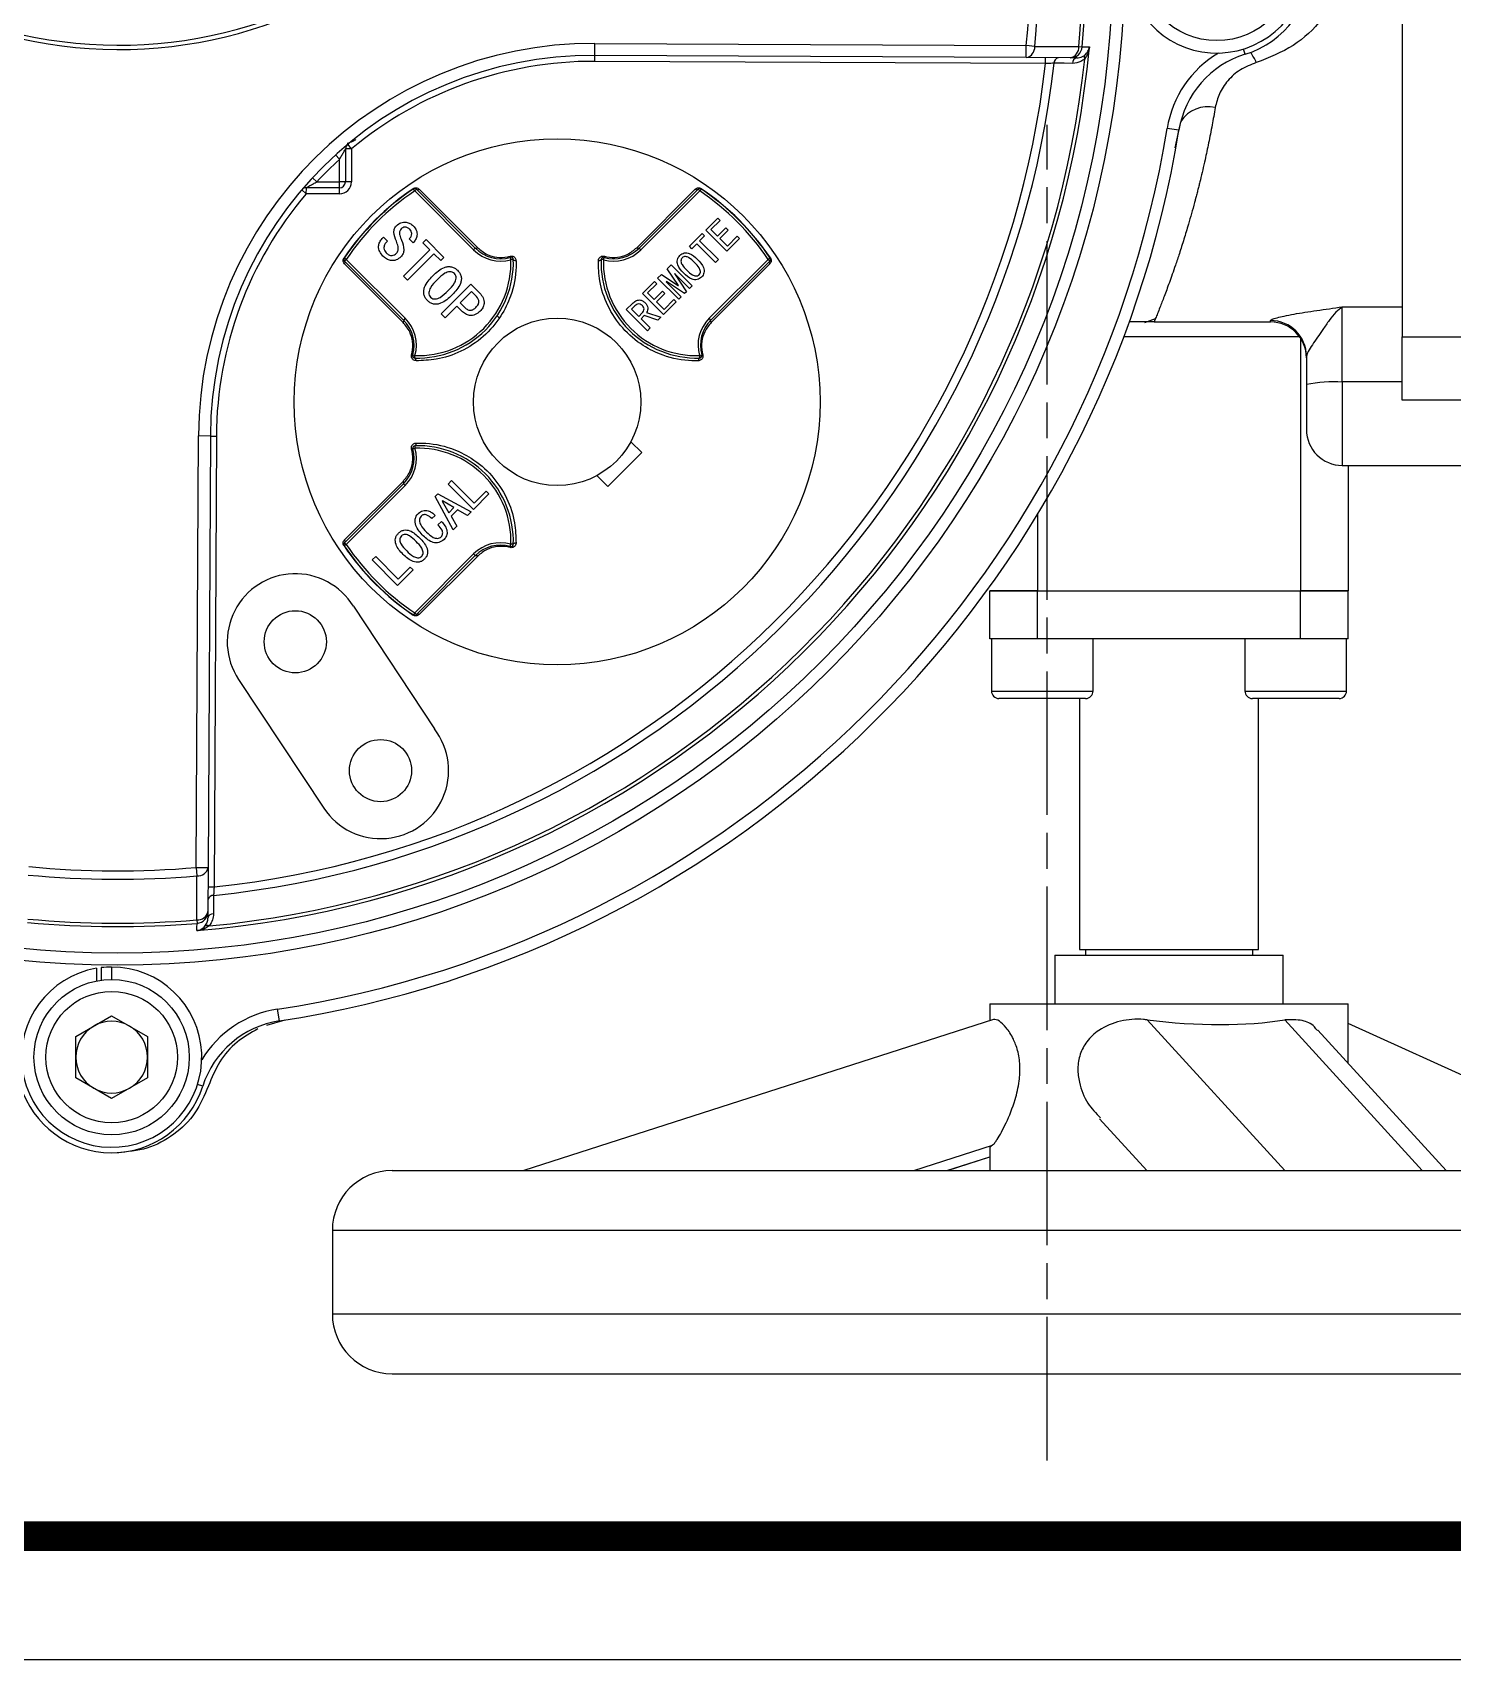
# Model space of a CAD drawing. Header units: millimetres. Extents: x 7829 to 9013, y 2050 to 2917.
# Drawn here: x 8193.2 to 8312, y 2050.4 to 2186.5 of the extents above; entities that cross this region are included whole.
import ezdxf

# ---------------------------------------------------------------- set-up
doc = ezdxf.new("R2010")
doc.units = ezdxf.units.MM
doc.linetypes.add('AM_ISO08W050', pattern=[18, 12, -1.5, 3, -1.5])
doc.layers.add('AM_7', color=4, linetype='AM_ISO08W050', lineweight=25)

msp = doc.modelspace()

# ---------------------------------------------------------------- linework, layer by layer
at = {"color": 7, "linetype": 'Continuous', "lineweight": 25}
for p, q in [((8240.256, 2184.041), (8240.258, 2184.541)), ((8240.258, 2184.541), (8240.263, 2185.541)), ((8276.354, 2184.358), (8240.258, 2184.541)), ((8240.263, 2185.541), (8276.359, 2185.358)), ((8276.354, 2184.358), (8276.359, 2185.358)), ((8280.037, 2184.339), (8276.354, 2184.358)), ((8277.063, 2185.289), (8276.359, 2185.358)), ((8277.97, 2183.85), (8277.972, 2184.35)), ((8280.584, 2184.336), (8280.037, 2184.339)), ((8280.746, 2185.274), (8281.037, 2185.247)), ((8294.661, 2184.634), (8294.526, 2185.074)), ((8277.97, 2183.85), (8240.256, 2184.041)), ((8289.129, 2178.277), (8288.142, 2178.438)), ((8289.201, 2178.728), (8288.793, 2176.8)), ((8218.904, 2175.847), (8218.568, 2176.217)), ((8219.409, 2176.725), (8219.394, 2173.956)), ((8219.909, 2176.722), (8219.409, 2176.725)), ((8219.909, 2176.722), (8219.588, 2177.106)), ((8219.909, 2176.722), (8219.894, 2173.954)), ((8218.894, 2173.959), (8218.904, 2175.847)), ((8216.121, 2172.973), (8216.123, 2173.473)), ((8218.892, 2173.459), (8216.123, 2173.473)), ((8217.006, 2173.968), (8216.64, 2174.308)), ((8217.006, 2173.968), (8218.894, 2173.959)), ((8218.889, 2172.959), (8218.892, 2173.459)), ((8218.892, 2173.459), (8218.894, 2173.959)), ((8219.394, 2173.956), (8218.894, 2173.959)), ((8219.894, 2173.954), (8219.394, 2173.956)), ((8225.076, 2173.373), (8225.063, 2173.393)), ((8249.159, 2173.393), (8249.146, 2173.373)), ((8215.74, 2173.297), (8216.121, 2172.973)), ((8218.889, 2172.959), (8216.121, 2172.973)), ((8225.188, 2173.207), (8225.076, 2173.373)), ((8225.188, 2173.207), (8225.33, 2173.348)), ((8230.121, 2168.274), (8225.188, 2173.207)), ((8225.33, 2173.348), (8230.262, 2168.416)), ((8225.565, 2173.344), (8230.458, 2168.452)), ((8243.764, 2168.452), (8248.657, 2173.344)), ((8243.96, 2168.416), (8248.892, 2173.348)), ((8249.034, 2173.207), (8244.101, 2168.274)), ((8248.892, 2173.348), (8249.034, 2173.207)), ((8249.146, 2173.373), (8249.034, 2173.207)), ((8249.538, 2169.925), (8250.541, 2170.928)), ((8250.737, 2170.731), (8249.972, 2169.966)), ((8250.541, 2170.928), (8250.737, 2170.731)), ((8222.473, 2169.225), (8222.574, 2169.326)), ((8222.574, 2169.326), (8222.907, 2168.993)), ((8248.184, 2168.571), (8249.248, 2169.636)), ((8249.445, 2169.439), (8249.031, 2169.026)), ((8249.248, 2169.636), (8249.445, 2169.439)), ((8251.306, 2168.157), (8249.538, 2169.925)), ((8249.972, 2169.966), (8250.52, 2169.419)), ((8250.52, 2169.419), (8251.223, 2170.122)), ((8251.419, 2169.925), (8250.716, 2169.222)), ((8251.223, 2170.122), (8251.419, 2169.925)), ((8251.347, 2168.592), (8252.164, 2169.408)), ((8252.164, 2169.408), (8252.36, 2169.212)), ((8222.907, 2168.993), (8222.82, 2168.906)), ((8224.253, 2166.084), (8226.453, 2168.284)), ((8226.786, 2167.951), (8224.586, 2165.751)), ((8225.064, 2168.863), (8224.731, 2169.196)), ((8225.874, 2168.863), (8226.149, 2169.138)), ((8226.453, 2168.284), (8225.874, 2168.863)), ((8226.149, 2169.138), (8227.64, 2167.647)), ((8227.365, 2167.372), (8226.786, 2167.951)), ((8230.262, 2168.416), (8230.121, 2168.274)), ((8244.101, 2168.274), (8243.96, 2168.416)), ((8248.38, 2168.374), (8248.184, 2168.571)), ((8248.794, 2168.788), (8248.38, 2168.374)), ((8250.365, 2167.217), (8248.794, 2168.788)), ((8249.031, 2169.026), (8250.603, 2167.454)), ((8250.716, 2169.222), (8251.347, 2168.592)), ((8252.36, 2169.212), (8251.306, 2168.157)), ((8219.295, 2167.591), (8219.275, 2167.605)), ((8219.461, 2167.479), (8219.295, 2167.591)), ((8219.461, 2167.479), (8219.319, 2167.338)), ((8224.252, 2162.405), (8219.319, 2167.338)), ((8224.216, 2162.209), (8219.323, 2167.102)), ((8219.461, 2167.479), (8224.393, 2162.547)), ((8227.64, 2167.647), (8227.365, 2167.372)), ((8233.187, 2167.646), (8233.24, 2167.454)), ((8233.44, 2167.46), (8233.24, 2167.454)), ((8240.982, 2167.454), (8240.782, 2167.46)), ((8240.982, 2167.454), (8241.035, 2167.646)), ((8246.313, 2166.7), (8246.633, 2167.02)), ((8247.253, 2165.304), (8246.313, 2166.7)), ((8246.633, 2167.02), (8248.401, 2165.252)), ((8249.829, 2162.547), (8254.761, 2167.479)), ((8254.903, 2167.338), (8249.97, 2162.405)), ((8254.899, 2167.102), (8250.006, 2162.209)), ((8250.603, 2167.454), (8250.365, 2167.217)), ((8254.927, 2167.591), (8254.761, 2167.479)), ((8254.903, 2167.338), (8254.761, 2167.479)), ((8254.947, 2167.605), (8254.927, 2167.591)), ((8224.586, 2165.751), (8224.253, 2166.084)), ((8227.408, 2162.929), (8229.883, 2165.404)), ((8229.883, 2165.404), (8230.636, 2164.651)), ((8244.245, 2164.632), (8245.248, 2165.635)), ((8245.444, 2165.439), (8244.679, 2164.674)), ((8245.248, 2165.635), (8245.444, 2165.439)), ((8245.517, 2165.904), (8245.837, 2166.224)), ((8247.284, 2164.136), (8245.517, 2165.904)), ((8245.837, 2166.224), (8247.233, 2165.283)), ((8246.251, 2165.625), (8246.23, 2165.604)), ((8246.23, 2165.604), (8247.491, 2164.343)), ((8247.76, 2164.612), (8246.251, 2165.625)), ((8246.933, 2166.307), (8246.912, 2166.286)), ((8246.912, 2166.286), (8247.925, 2164.777)), ((8248.194, 2165.046), (8246.933, 2166.307)), ((8247.233, 2165.283), (8247.253, 2165.304)), ((8248.401, 2165.252), (8248.194, 2165.046)), ((8229.941, 2164.796), (8228.986, 2163.841)), ((8230.274, 2164.463), (8229.941, 2164.796)), ((8246.013, 2162.864), (8244.245, 2164.632)), ((8244.679, 2164.674), (8245.227, 2164.126)), ((8245.227, 2164.126), (8245.93, 2164.829)), ((8246.126, 2164.632), (8245.423, 2163.929)), ((8245.423, 2163.929), (8246.054, 2163.299)), ((8245.93, 2164.829), (8246.126, 2164.632)), ((8247.067, 2163.919), (8246.013, 2162.864)), ((8246.054, 2163.299), (8246.871, 2164.115)), ((8246.871, 2164.115), (8247.067, 2163.919)), ((8247.491, 2164.343), (8247.284, 2164.136)), ((8247.925, 2164.777), (8247.76, 2164.612)), ((8224.393, 2162.547), (8224.252, 2162.405)), ((8227.741, 2162.596), (8227.408, 2162.929)), ((8228.711, 2163.566), (8227.741, 2162.596)), ((8229.13, 2163.146), (8228.711, 2163.566)), ((8228.986, 2163.841), (8229.319, 2163.508)), ((8232.257, 2162.592), (8232.086, 2162.765)), ((8242.891, 2163.278), (8243.408, 2163.795)), ((8244.658, 2161.51), (8242.891, 2163.278)), ((8243.552, 2163.547), (8243.325, 2163.319)), ((8243.325, 2163.319), (8243.935, 2162.709)), ((8243.935, 2162.709), (8244.224, 2162.999)), ((8244.4, 2162.782), (8244.131, 2162.513)), ((8244.131, 2162.513), (8244.896, 2161.748)), ((8245.537, 2162.389), (8244.4, 2162.782)), ((8244.596, 2163.04), (8245.785, 2162.637)), ((8245.785, 2162.637), (8245.537, 2162.389)), ((8249.97, 2162.405), (8249.829, 2162.547)), ((8286.275, 2162.194), (8287.173, 2162.53)), ((8287.181, 2162.55), (8287.056, 2162.244)), ((8302.799, 2163.508), (8307.799, 2163.508)), ((8302.799, 2157.221), (8302.799, 2163.508)), ((8244.896, 2161.748), (8244.658, 2161.51)), ((8287.056, 2162.244), (8296.799, 2162.244)), ((8296.799, 2162.244), (8296.799, 2162.362)), ((8299.225, 2161.009), (8284.519, 2161.009)), ((8299.299, 2160.902), (8299.299, 2139.744)), ((8307.799, 2161.01), (8314.799, 2161.01)), ((8225.021, 2159.481), (8225.214, 2159.427)), ((8225.208, 2159.227), (8225.214, 2159.427)), ((8249.008, 2159.427), (8249.201, 2159.481)), ((8249.008, 2159.427), (8249.014, 2159.227)), ((8299.799, 2159.369), (8299.799, 2157.001)), ((8307.799, 2157.221), (8302.799, 2157.221)), ((8302.799, 2157.221), (8302.799, 2150.244)), ((8314.799, 2155.706), (8307.799, 2155.706)), ((8206.913, 2116.612), (8207.096, 2152.709)), ((8208.096, 2152.703), (8207.096, 2152.709)), ((8208.096, 2152.703), (8207.913, 2116.607)), ((8208.096, 2152.703), (8208.596, 2152.701)), ((8208.596, 2152.701), (8208.405, 2114.987)), ((8225.021, 2151.632), (8225.214, 2151.686)), ((8225.208, 2151.886), (8225.214, 2151.686)), ((8244.182, 2151.314), (8243.269, 2152.227)), ((8241.354, 2148.485), (8244.182, 2151.314)), ((8219.323, 2144.011), (8224.216, 2148.903)), ((8227.993, 2148.684), (8228.278, 2148.969)), ((8228.278, 2148.969), (8230.164, 2147.084)), ((8240.44, 2149.399), (8241.354, 2148.485)), ((8302.799, 2150.244), (8314.799, 2150.244)), ((8303.299, 2150.244), (8303.299, 2139.744)), ((8219.319, 2143.775), (8224.252, 2148.708)), ((8224.393, 2148.566), (8219.461, 2143.634)), ((8224.252, 2148.708), (8224.393, 2148.566)), ((8226.889, 2147.629), (8227.137, 2147.877)), ((8228.415, 2144.863), (8226.889, 2147.629)), ((8227.137, 2147.877), (8229.904, 2146.352)), ((8230.114, 2146.563), (8227.993, 2148.684)), ((8231.405, 2147.853), (8230.114, 2146.563)), ((8230.164, 2147.084), (8231.169, 2148.088)), ((8231.169, 2148.088), (8231.405, 2147.853)), ((8227.522, 2147.27), (8227.497, 2147.245)), ((8227.497, 2147.245), (8228.055, 2146.29)), ((8228.477, 2146.711), (8227.522, 2147.27)), ((8228.055, 2146.29), (8228.477, 2146.711)), ((8228.775, 2146.538), (8228.229, 2145.992)), ((8229.606, 2146.054), (8228.775, 2146.538)), ((8229.904, 2146.352), (8229.606, 2146.054)), ((8226.889, 2146.066), (8226.616, 2145.793)), ((8227.137, 2145.272), (8227.422, 2145.558)), ((8228.229, 2145.992), (8228.713, 2145.161)), ((8228.713, 2145.161), (8228.415, 2144.863)), ((8277.299, 2146.15), (8277.299, 2139.744)), ((8219.295, 2143.522), (8219.275, 2143.508)), ((8219.461, 2143.634), (8219.295, 2143.522)), ((8219.461, 2143.634), (8219.319, 2143.775)), ((8233.187, 2143.466), (8233.24, 2143.659)), ((8233.44, 2143.653), (8233.24, 2143.659)), ((8221.642, 2142.332), (8221.927, 2142.618)), ((8223.763, 2140.211), (8221.642, 2142.332)), ((8221.927, 2142.618), (8223.812, 2140.732)), ((8225.188, 2137.906), (8230.121, 2142.839)), ((8230.262, 2142.697), (8225.33, 2137.765)), ((8230.458, 2142.661), (8225.565, 2137.768)), ((8230.121, 2142.839), (8230.262, 2142.697)), ((8225.053, 2141.501), (8223.763, 2140.211)), ((8223.812, 2140.732), (8224.817, 2141.737)), ((8224.817, 2141.737), (8225.053, 2141.501)), ((8273.299, 2135.744), (8273.299, 2139.744)), ((8277.299, 2139.744), (8273.299, 2139.744)), ((8277.299, 2139.744), (8299.299, 2139.744)), ((8277.299, 2135.744), (8277.299, 2139.744)), ((8299.299, 2135.744), (8299.299, 2139.744)), ((8303.299, 2139.744), (8299.299, 2139.744)), ((8303.299, 2135.744), (8303.299, 2139.744)), ((8220.056, 2138.458), (8226.833, 2128.202)), ((8225.076, 2137.74), (8225.063, 2137.72)), ((8225.188, 2137.906), (8225.076, 2137.74)), ((8225.188, 2137.906), (8225.33, 2137.765)), ((8277.299, 2135.744), (8273.299, 2135.744)), ((8273.443, 2135.744), (8273.443, 2131.369)), ((8299.299, 2135.744), (8277.299, 2135.744)), ((8281.943, 2131.369), (8281.943, 2135.744)), ((8294.656, 2135.744), (8294.656, 2131.369)), ((8303.299, 2135.744), (8299.299, 2135.744)), ((8303.156, 2131.369), (8303.156, 2135.744)), ((8210.449, 2132.346), (8217.584, 2121.571)), ((8273.443, 2131.369), (8281.943, 2131.369)), ((8294.656, 2131.369), (8303.156, 2131.369)), ((8281.318, 2130.744), (8274.068, 2130.744)), ((8280.799, 2130.744), (8280.799, 2109.744)), ((8302.531, 2130.744), (8295.281, 2130.744)), ((8295.799, 2109.744), (8295.799, 2130.744)), ((8206.913, 2116.612), (8207.913, 2116.607)), ((8206.913, 2116.612), (8206.974, 2115.908)), ((8207.913, 2116.607), (8207.895, 2112.925)), ((8207.905, 2114.989), (8208.405, 2114.987)), ((8206.953, 2112.225), (8206.977, 2111.934)), ((8207.895, 2112.925), (8207.892, 2112.378)), ((8280.799, 2109.744), (8295.799, 2109.744)), ((8281.299, 2109.744), (8281.299, 2109.265)), ((8295.299, 2109.265), (8295.299, 2109.744)), ((8198.556, 2108.176), (8198.556, 2107.118)), ((8198.959, 2108.234), (8198.959, 2107.186)), ((8199.833, 2108.285), (8199.833, 2107.245)), ((8278.738, 2109.265), (8278.738, 2105.216)), ((8278.738, 2109.265), (8279.137, 2109.265)), ((8279.137, 2109.265), (8297.86, 2109.265)), ((8297.86, 2105.216), (8297.86, 2109.265)), ((8196.833, 2102.477), (8199.833, 2104.209)), ((8199.833, 2104.209), (8202.833, 2102.477)), ((8213.864, 2103.772), (8213.713, 2104.76)), ((8273.299, 2105.216), (8273.299, 2103.799)), ((8273.299, 2105.216), (8273.925, 2105.216)), ((8273.925, 2105.216), (8303.299, 2105.216)), ((8303.299, 2100.213), (8303.299, 2105.216)), ((8214.315, 2103.842), (8212.798, 2103.38)), ((8273.61, 2103.899), (8234.323, 2091.265)), ((8297.991, 2091.265), (8286.48, 2103.862)), ((8309.49, 2091.265), (8297.979, 2103.862)), ((8311.476, 2091.265), (8300.755, 2102.997)), ((8330.324, 2091.265), (8303.299, 2103.572)), ((8196.833, 2099.013), (8196.833, 2102.477)), ((8202.833, 2102.477), (8202.833, 2099.013)), ((8199.833, 2097.281), (8196.833, 2099.013)), ((8202.833, 2099.013), (8199.833, 2097.281)), ((8207.451, 2098.304), (8207.013, 2098.444)), ((8282.472, 2095.596), (8286.431, 2091.265)), ((8266.946, 2091.265), (8273.536, 2093.384)), ((8273.299, 2093.12), (8273.299, 2091.265)), ((8269.724, 2091.265), (8273.299, 2092.414)), ((8269.765, 2091.265), (8273.299, 2092.401)), ((8223.299, 2091.265), (8226.012, 2091.265)), ((8226.012, 2091.265), (8353.299, 2091.265)), ((8218.299, 2086.265), (8218.299, 2079.265)), ((8218.299, 2086.265), (8221.221, 2086.265)), ((8221.221, 2086.265), (8358.299, 2086.265)), ((8218.299, 2079.265), (8221.221, 2079.265)), ((8221.221, 2079.265), (8358.299, 2079.265)), ((8223.299, 2074.265), (8226.012, 2074.265)), ((8226.012, 2074.265), (8353.299, 2074.265))]:
    msp.add_line(p, q, dxfattribs=at)
msp.add_line((7829.102, 2050.361), (9012.977, 2050.361))
at = {"const_width": 2.475}
msp.add_lwpolyline([(9002.664, 2906.299), (7880.664, 2906.299), (7880.664, 2060.674), (9002.664, 2060.674)], close=True, dxfattribs=at)
at = {"color": 7, "linetype": 'Continuous', "lineweight": 25, "flags": 128}
for points in [[(8277.063, 2185.289), (8278.48, 2185.283), (8280.746, 2185.274)], [(8281.037, 2185.247), (8281.09, 2185.246), (8281.3, 2185.246), (8281.638, 2185.244)], [(8280.23, 2183.875), (8279.521, 2183.879), (8278.685, 2183.884)], [(8230.458, 2168.452), (8230.431, 2168.432), (8230.402, 2168.416), (8230.374, 2168.404), (8230.347, 2168.396), (8230.321, 2168.394), (8230.298, 2168.396), (8230.278, 2168.404), (8230.262, 2168.416)], [(8243.96, 2168.416), (8243.944, 2168.404), (8243.924, 2168.396), (8243.901, 2168.394), (8243.875, 2168.396), (8243.848, 2168.404), (8243.82, 2168.416), (8243.792, 2168.432), (8243.764, 2168.452)], [(8233.668, 2167.369), (8233.626, 2167.367), (8233.584, 2167.37), (8233.545, 2167.377), (8233.51, 2167.388), (8233.481, 2167.403), (8233.459, 2167.42), (8233.445, 2167.439), (8233.44, 2167.46)], [(8240.782, 2167.46), (8240.777, 2167.439), (8240.763, 2167.42), (8240.741, 2167.403), (8240.712, 2167.388), (8240.677, 2167.377), (8240.638, 2167.37), (8240.596, 2167.367), (8240.554, 2167.369)], [(8224.252, 2162.405), (8224.264, 2162.389), (8224.271, 2162.369), (8224.273, 2162.346), (8224.271, 2162.32), (8224.264, 2162.293), (8224.252, 2162.265), (8224.236, 2162.237), (8224.216, 2162.209)], [(8250.006, 2162.209), (8249.986, 2162.237), (8249.97, 2162.265), (8249.958, 2162.293), (8249.951, 2162.32), (8249.949, 2162.346), (8249.951, 2162.369), (8249.958, 2162.389), (8249.97, 2162.405)], [(8225.298, 2158.999), (8225.3, 2159.041), (8225.297, 2159.083), (8225.29, 2159.122), (8225.279, 2159.157), (8225.265, 2159.186), (8225.248, 2159.208), (8225.228, 2159.222), (8225.208, 2159.227)], [(8249.014, 2159.227), (8248.994, 2159.222), (8248.975, 2159.208), (8248.957, 2159.186), (8248.943, 2159.157), (8248.932, 2159.122), (8248.925, 2159.083), (8248.922, 2159.041), (8248.924, 2158.999)], [(8225.298, 2152.114), (8225.3, 2152.071), (8225.297, 2152.03), (8225.29, 2151.991), (8225.279, 2151.956), (8225.265, 2151.927), (8225.248, 2151.905), (8225.228, 2151.891), (8225.208, 2151.886)], [(8224.216, 2148.903), (8224.236, 2148.876), (8224.252, 2148.848), (8224.264, 2148.82), (8224.271, 2148.792), (8224.273, 2148.767), (8224.271, 2148.744), (8224.264, 2148.724), (8224.252, 2148.708)], [(8233.668, 2143.744), (8233.626, 2143.745), (8233.584, 2143.743), (8233.545, 2143.736), (8233.51, 2143.725), (8233.481, 2143.71), (8233.459, 2143.693), (8233.445, 2143.674), (8233.44, 2143.653)], [(8230.262, 2142.697), (8230.278, 2142.709), (8230.298, 2142.716), (8230.321, 2142.719), (8230.347, 2142.716), (8230.374, 2142.709), (8230.402, 2142.697), (8230.431, 2142.681), (8230.458, 2142.661)], [(8206.953, 2112.225), (8206.961, 2113.642), (8206.974, 2115.908)], [(8208.363, 2114.272), (8208.36, 2113.563), (8208.356, 2112.727)], [(8206.973, 2111.333), (8206.973, 2111.386), (8206.975, 2111.596), (8206.977, 2111.934)]]:
    msp.add_lwpolyline(points, dxfattribs=at)
at = {"color": 7, "linetype": 'Continuous', "lineweight": 25}
for centre, radius in [((8200.299, 2192.744), 84.295), ((8200.299, 2192.744), 83.295), ((8292.298, 2192.277), 6.5), ((8237.111, 2155.556), 22), ((8237.111, 2155.556), 7), ((8215.197, 2135.49), 2.6), ((8222.332, 2124.715), 2.6), ((8199.833, 2100.745), 6.5), ((8199.833, 2100.745), 5.5)]:
    msp.add_circle(centre, radius, dxfattribs=at)
for centre, radius, start, end in [((8200.299, 2192.744), 81.085, 354.69508, 184.72391), ((8200.299, 2192.744), 80.793, 354.69508, 184.72391), ((8200.299, 2192.744), 77.125, 354.45375, 184.96523), ((8200.299, 2192.744), 76.418, 354.45375, 184.96523), ((8200.451, 2222.743), 37.707, 214.3602, 325.05878), ((8200.451, 2222.743), 37.354, 214.3602, 325.05878), ((8292.298, 2192.277), 7.54, 189.75091, 180), ((8292.298, 2192.277), 8, 287.18342, 72.23557), ((8200.299, 2192.744), 81.683, 274.68665, 354.73234), ((8240.096, 2152.541), 33, 89.70949, 179.70949), ((8240.096, 2152.541), 32, 89.70949, 179.70949), ((8276.196, 2185.214), 0.87, 280.4703, 4.99645), ((8279.117, 2183.918), 0.433, 100.36969, 184.52666), ((8279.878, 2185.196), 0.871, 280.49783, 5.12239), ((8280.042, 2185.339), 1, 269.71823, 354.70777), ((8280.662, 2183.91), 0.433, 100.38259, 184.58775), ((8281.513, 2184.391), 0.309, 142.26517, 209.49357), ((8297.025, 2176.991), 9, 120.5929, 170.75028), ((8297.025, 2176.991), 8, 107.18342, 170.75028), ((8290.812, 2181.84), 5.229, 23.64021, 34.39894), ((8200.299, 2192.744), 81.391, 275.4169, 354.00208), ((8200.299, 2192.744), 78.885, 275.8675, 353.55148), ((8200.299, 2192.744), 78.178, 275.95138, 353.4676), ((8240.096, 2152.541), 31.5, 89.70949, 129.85647), ((8291.547, 2177.546), 2.699, 76.76722, 146.81602), ((8200.299, 2192.744), 89, 278.6687, 350.75028), ((8200.299, 2192.744), 90, 278.6687, 350.75028), ((8219.909, 2176.722), 0.5, 129.85647, 179.70949), ((8240.096, 2152.541), 31.5, 132.27997, 137.13901), ((8216.121, 2172.973), 0.5, 89.70949, 139.56251), ((8218.894, 2173.959), 1, 269.70949, 359.70949), ((8218.894, 2173.959), 0.5, 269.70949, 359.70949), ((8237.111, 2155.556), 21.524, 124.039, 145.961), ((8225.188, 2173.207), 0.2, 45, 124.039), ((8249.034, 2173.207), 0.2, 55.961, 135), ((8237.111, 2155.556), 21.524, 34.039, 55.961), ((8240.096, 2152.541), 31.5, 139.56251, 179.70949), ((8237.111, 2155.556), 21.5, 124.039, 145.961), ((8237.111, 2155.556), 21.3, 124.039, 145.961), ((8225.45, 2173.484), 0.182, 228.62254, 309.53626), ((8248.772, 2173.484), 0.182, 230.46374, 311.37746), ((8237.111, 2155.556), 21.3, 34.039, 55.961), ((8237.111, 2155.556), 21.5, 34.039, 55.961), ((8232.384, 2170.537), 3.2, 225, 285.53097), ((8232.384, 2170.537), 3, 225, 285.53097), ((8241.839, 2170.537), 3.2, 254.46903, 315), ((8241.839, 2170.537), 3, 254.46903, 315), ((8219.461, 2167.479), 0.2, 145.961, 225), ((8219.183, 2167.218), 0.182, 320.46374, 41.37746), ((8225.444, 2167.224), 8, 268.3094, 1.6906), ((8225.444, 2167.224), 7.8, 268.3094, 1.6906), ((8232.507, 2167.54), 0.689, 8.91037, 16.87572), ((8233.24, 2167.454), 0.2, 1.6906, 105.53097), ((8248.778, 2167.224), 8, 178.3094, 271.6906), ((8240.982, 2167.454), 0.2, 74.46903, 178.3094), ((8248.778, 2167.224), 7.8, 178.3094, 271.6906), ((8241.716, 2167.54), 0.689, 163.12428, 171.08963), ((8255.039, 2167.218), 0.182, 138.62254, 219.53626), ((8254.761, 2167.479), 0.2, 315, 34.039), ((8222.131, 2160.284), 3.2, 344.46903, 45), ((8252.092, 2160.284), 3.2, 135, 195.53097), ((8222.131, 2160.284), 3, 344.46903, 45), ((8252.092, 2160.284), 3, 135, 195.53097), ((8296.803, 2159.366), 2.996, 0.06871, 90.06855), ((8296.799, 2159.244), 3, 0, 90), ((8225.128, 2160.161), 0.689, 253.12428, 261.08963), ((8225.214, 2159.427), 0.2, 164.46903, 268.3094), ((8249.008, 2159.427), 0.2, 271.6906, 15.53097), ((8249.094, 2160.161), 0.689, 278.91037, 286.87572), ((8302.053, 2146.845), 10.402, 85.88782, 102.51436), ((8302.799, 2153.244), 3, 180, 270), ((8222.131, 2150.829), 3, 315, 15.53097), ((8222.131, 2150.829), 3.2, 315, 15.53097), ((8225.128, 2150.952), 0.689, 98.91037, 106.87572), ((8225.214, 2151.686), 0.2, 91.6906, 195.53097), ((8225.444, 2143.889), 8, 358.3094, 91.6906), ((8225.444, 2143.889), 7.8, 358.3094, 91.6906), ((8219.461, 2143.634), 0.2, 135, 214.039), ((8237.111, 2155.556), 21.524, 214.039, 235.961), ((8237.111, 2155.556), 21.5, 214.039, 235.961), ((8219.183, 2143.895), 0.182, 318.62254, 39.53626), ((8237.111, 2155.556), 21.3, 214.039, 235.961), ((8232.384, 2140.576), 3.2, 74.46903, 135), ((8232.384, 2140.576), 3, 74.46903, 135), ((8232.507, 2143.573), 0.689, 343.12428, 351.08963), ((8233.24, 2143.659), 0.2, 254.46903, 358.3094), ((8215.197, 2135.49), 5.694, 31.41702, 213.5096), ((8225.188, 2137.906), 0.2, 235.961, 315), ((8225.45, 2137.628), 0.182, 50.46374, 131.37746), ((8274.068, 2131.369), 0.625, 180, 270), ((8281.318, 2131.369), 0.625, 270, 0), ((8295.281, 2131.369), 0.625, 180, 270), ((8302.531, 2131.369), 0.625, 270, 0), ((8222.332, 2124.715), 5.694, 213.5096, 37.77207), ((8200.299, 2192.744), 76.418, 264.45375, 274.96523), ((8207.059, 2116.774), 0.87, 264.42253, 348.94869), ((8200.299, 2192.744), 77.125, 264.45375, 274.96523), ((8208.325, 2113.84), 0.433, 84.89233, 169.04929), ((8200.299, 2192.744), 80.793, 264.69508, 274.72391), ((8207.039, 2113.092), 0.871, 264.2966, 348.92116), ((8206.895, 2112.93), 1, 274.71121, 359.70075), ((8208.317, 2112.295), 0.433, 84.83123, 169.03639), ((8200.299, 2192.744), 81.085, 264.69508, 274.72391), ((8207.828, 2111.449), 0.309, 59.92542, 127.15382), ((8199.833, 2100.745), 7.54, 99.75091, 90), ((8199.833, 2100.745), 7.54, 90, 96.6528), ((8215.07, 2095.863), 9, 98.6687, 148.82608), ((8199.833, 2100.745), 3, 120, 180), ((8199.833, 2100.745), 3, 60, 120), ((8199.833, 2100.745), 3, 0, 60), ((8215.07, 2095.863), 8, 98.6687, 162.23557), ((8199.833, 2100.745), 3, 180, 240), ((8199.833, 2100.745), 3, 300, 0), ((8199.833, 2100.745), 8, 197.18342, 342.23557), ((8199.833, 2100.745), 3, 240, 300), ((8223.299, 2086.265), 5, 90, 180), ((8223.299, 2079.265), 5, 180, 270)]:
    msp.add_arc(centre, radius, start, end, dxfattribs=at)
for centre, major_axis, ratio, start_param, end_param in [((8288.299, 2108.163), (14.994, -1.472), 0.2971832, 4.6199691, 5.4430028), ((8288.299, 2097.685), (14.997, 4.586), 0.0662727, 2.943484, 3.1213282)]:
    msp.add_ellipse(centre, major_axis=major_axis, ratio=ratio, start_param=start_param, end_param=end_param, dxfattribs=at)
for points, knots in [([(8295.602, 2203.722), (8296.698, 2203.288), (8298.888, 2202.419), (8301.434, 2199.92), (8303.03, 2196.843), (8303.478, 2193.496), (8302.824, 2190.284), (8301.205, 2187.491), (8298.803, 2185.204), (8296.67, 2184.36), (8295.602, 2183.936)], [0, 0, 0, 0, 0.1250199, 0.2499882, 0.3749474, 0.4999297, 0.624905, 0.7498268, 0.8746872, 1, 1, 1, 1]), ([(8280.584, 2184.336), (8280.743, 2184.35), (8280.976, 2184.371), (8281.199, 2184.53), (8281.269, 2184.58)], [0, 0, 0, 0, 0.6864243, 1, 1, 1, 1]), ([(8281.638, 2185.244), (8281.637, 2185.242), (8281.617, 2185.06), (8281.543, 2184.703), (8281.342, 2184.391), (8281.244, 2184.239)], [0, 0, 0, 0, 0.0060719, 0.5136077, 1, 1, 1, 1]), ([(8281.269, 2184.58), (8281.363, 2184.679), (8281.555, 2184.883), (8281.621, 2185.121), (8281.637, 2185.243), (8281.638, 2185.244)], [0, 0, 0, 0, 0.4861158, 0.993945, 1, 1, 1, 1]), ([(8278.685, 2183.884), (8278.597, 2183.88), (8278.419, 2183.871), (8278.156, 2183.859), (8278.006, 2183.851), (8277.97, 2183.85)], [0, 0, 0, 0, 0.429727, 0.8602218, 1, 1, 1, 1]), ([(8281.244, 2184.239), (8281.142, 2184.164), (8280.822, 2183.933), (8280.469, 2183.899), (8280.23, 2183.875)], [0, 0, 0, 0, 0.3221832, 1, 1, 1, 1]), ([(8295.602, 2183.936), (8295.139, 2183.755), (8294.211, 2183.392), (8293.176, 2182.443), (8292.453, 2181.348), (8292.261, 2180.566), (8292.164, 2180.174)], [0, 0, 0, 0, 0.2491916, 0.4990339, 0.7490727, 1, 1, 1, 1]), ([(8292.164, 2180.174), (8292.08, 2179.686), (8291.906, 2178.676), (8291.621, 2177.225), (8291.292, 2175.687), (8291.027, 2174.556), (8290.833, 2173.772), (8290.741, 2173.405), (8290.646, 2173.032), (8290.58, 2172.782), (8290.546, 2172.653), (8290.544, 2172.643), (8290.534, 2172.607), (8290.498, 2172.469), (8290.292, 2171.703), (8289.967, 2170.55), (8289.54, 2169.141), (8289.176, 2168), (8288.759, 2166.756), (8288.321, 2165.514), (8287.886, 2164.343), (8287.46, 2163.242), (8287.286, 2162.811), (8287.181, 2162.55)], [0, 0, 0, 0, 0.0504167, 0.1044244, 0.1571838, 0.2235122, 0.2381631, 0.2533462, 0.2690614, 0.285309, 0.2853499, 0.2856769, 0.2865897, 0.2900502, 0.3035099, 0.386778, 0.448318, 0.5136986, 0.5714743, 0.66838, 0.7624332, 0.8562902, 1, 1, 1, 1]), ([(8220.272, 2177.502), (8220.18, 2177.445), (8219.949, 2177.3), (8219.687, 2177.22), (8219.529, 2177.171)], [0, 0, 0, 0, 0.39596346, 1, 1, 1, 1]), ([(8218.904, 2175.847), (8218.966, 2175.959), (8219.082, 2176.167), (8219.234, 2176.43), (8219.339, 2176.609), (8219.393, 2176.699), (8219.408, 2176.723), (8219.408, 2176.725), (8219.409, 2176.725)], [0, 0, 0, 0, 0.3152493, 0.5838075, 0.7689333, 0.9015481, 0.9769471, 1, 1, 1, 1]), ([(8216.123, 2173.473), (8216.126, 2173.474), (8216.13, 2173.477), (8216.168, 2173.499), (8216.257, 2173.551), (8216.449, 2173.661), (8216.71, 2173.808), (8216.909, 2173.916), (8217.006, 2173.968)], [0, 0, 0, 0, 0.0747834, 0.1171049, 0.2469691, 0.4436804, 0.7296183, 1, 1, 1, 1]), ([(8225.063, 2173.393), (8225.083, 2173.405), (8225.127, 2173.431), (8225.212, 2173.457), (8225.33, 2173.466), (8225.46, 2173.431), (8225.529, 2173.374), (8225.565, 2173.344)], [0, 0, 0, 0, 0.08536983, 0.19079859, 0.35642346, 0.66647129, 1, 1, 1, 1]), ([(8248.657, 2173.344), (8248.712, 2173.387), (8248.796, 2173.452), (8248.952, 2173.466), (8249.054, 2173.446), (8249.115, 2173.421), (8249.149, 2173.399), (8249.159, 2173.393)], [0, 0, 0, 0, 0.4935098, 0.7465115, 0.851032, 0.9564885, 1, 1, 1, 1]), ([(8223.66, 2168.993), (8223.556, 2169.24), (8223.411, 2169.583), (8223.478, 2170.066), (8223.609, 2170.229), (8223.674, 2170.31)], [0, 0, 0, 0, 0.5600269, 0.7800788, 1, 1, 1, 1]), ([(8223.674, 2170.31), (8223.789, 2170.403), (8224.017, 2170.588), (8224.439, 2170.61), (8224.802, 2170.504), (8224.976, 2170.356), (8225.064, 2170.281)], [0, 0, 0, 0, 0.2796014, 0.5588779, 0.7793759, 1, 1, 1, 1]), ([(8224.05, 2170.021), (8223.992, 2169.943), (8223.875, 2169.786), (8223.942, 2169.434), (8224.036, 2169.215), (8224.094, 2169.08)], [0, 0, 0, 0, 0.2783123, 0.5573547, 1, 1, 1, 1]), ([(8224.774, 2169.992), (8224.716, 2170.042), (8224.6, 2170.143), (8224.383, 2170.189), (8224.187, 2170.14), (8224.096, 2170.061), (8224.05, 2170.021)], [0, 0, 0, 0, 0.2803933, 0.5595454, 0.779457, 1, 1, 1, 1]), ([(8224.731, 2169.196), (8224.789, 2169.258), (8224.904, 2169.383), (8224.954, 2169.623), (8224.905, 2169.84), (8224.818, 2169.941), (8224.774, 2169.992)], [0, 0, 0, 0, 0.279799, 0.5597317, 0.7795238, 1, 1, 1, 1]), ([(8225.064, 2170.281), (8225.165, 2170.168), (8225.366, 2169.942), (8225.407, 2169.506), (8225.288, 2169.136), (8225.138, 2168.954), (8225.064, 2168.863)], [0, 0, 0, 0, 0.2805755, 0.5584584, 0.7793124, 1, 1, 1, 1]), ([(8222.531, 2167.749), (8222.428, 2167.867), (8222.223, 2168.103), (8222.139, 2168.545), (8222.235, 2168.943), (8222.394, 2169.131), (8222.473, 2169.225)], [0, 0, 0, 0, 0.2804662, 0.5594321, 0.7795955, 1, 1, 1, 1]), ([(8222.82, 2168.906), (8222.759, 2168.836), (8222.636, 2168.694), (8222.603, 2168.427), (8222.665, 2168.192), (8222.759, 2168.08), (8222.806, 2168.024)], [0, 0, 0, 0, 0.2801235, 0.5586792, 0.7793369, 1, 1, 1, 1]), ([(8222.806, 2168.024), (8222.875, 2167.961), (8223.011, 2167.837), (8223.275, 2167.788), (8223.508, 2167.855), (8223.619, 2167.948), (8223.674, 2167.995)], [0, 0, 0, 0, 0.2806905, 0.5587567, 0.7792811, 1, 1, 1, 1]), ([(8223.674, 2167.995), (8223.728, 2168.079), (8223.835, 2168.248), (8223.798, 2168.613), (8223.712, 2168.849), (8223.66, 2168.993)], [0, 0, 0, 0, 0.2772542, 0.5579499, 1, 1, 1, 1]), ([(8224.094, 2169.08), (8224.186, 2168.817), (8224.315, 2168.451), (8224.24, 2167.948), (8224.104, 2167.776), (8224.036, 2167.691)], [0, 0, 0, 0, 0.5597257, 0.780043, 1, 1, 1, 1]), ([(8230.458, 2168.452), (8230.704, 2168.248), (8231.149, 2167.879), (8232.049, 2167.618), (8232.736, 2167.631), (8233.1, 2167.723), (8233.166, 2167.74)], [0, 0, 0, 0, 0.3569261, 0.6455881, 0.9359573, 1, 1, 1, 1]), ([(8241.057, 2167.74), (8241.122, 2167.723), (8241.487, 2167.631), (8242.173, 2167.618), (8243.073, 2167.879), (8243.518, 2168.248), (8243.764, 2168.452)], [0, 0, 0, 0, 0.0640427, 0.3544119, 0.6430739, 1, 1, 1, 1]), ([(8247.377, 2167.806), (8247.431, 2167.853), (8247.538, 2167.947), (8247.741, 2168.025), (8247.956, 2168.035), (8248.372, 2167.927), (8248.635, 2167.676), (8248.845, 2167.475)], [0, 0, 0, 0, 0.1252973, 0.2504135, 0.3756026, 0.5008782, 1, 1, 1, 1]), ([(8219.323, 2167.102), (8219.28, 2167.157), (8219.215, 2167.241), (8219.201, 2167.397), (8219.222, 2167.499), (8219.247, 2167.561), (8219.268, 2167.595), (8219.275, 2167.605)], [0, 0, 0, 0, 0.4935098, 0.7465115, 0.851032, 0.9564885, 1, 1, 1, 1]), ([(8224.036, 2167.691), (8223.912, 2167.588), (8223.665, 2167.383), (8223.198, 2167.349), (8222.811, 2167.498), (8222.624, 2167.665), (8222.531, 2167.749)], [0, 0, 0, 0, 0.2798432, 0.5586107, 0.7789801, 1, 1, 1, 1]), ([(8233.668, 2167.369), (8233.67, 2167.191), (8233.679, 2166.232), (8233.382, 2164.629), (8232.41, 2162.613), (8230.994, 2160.951), (8229.084, 2159.7), (8227.102, 2159.052), (8225.861, 2159.015), (8225.298, 2158.999)], [0, 0, 0, 0, 0.0439371, 0.236293, 0.3728219, 0.5357282, 0.69861, 0.8632007, 1, 1, 1, 1]), ([(8226.713, 2166.113), (8227.01, 2166.395), (8227.381, 2166.747), (8227.97, 2166.889), (8228.272, 2166.87), (8228.558, 2166.761), (8228.708, 2166.628), (8228.783, 2166.562)], [0, 0, 0, 0, 0.4989816, 0.6242715, 0.7495146, 0.8746656, 1, 1, 1, 1]), ([(8233.166, 2167.74), (8233.205, 2167.747), (8233.285, 2167.762), (8233.404, 2167.737), (8233.513, 2167.681), (8233.605, 2167.587), (8233.658, 2167.477), (8233.665, 2167.399), (8233.668, 2167.369)], [0, 0, 0, 0, 0.1540842, 0.3077863, 0.4712038, 0.6571656, 0.8674974, 1, 1, 1, 1]), ([(8240.554, 2167.369), (8240.563, 2167.427), (8240.581, 2167.537), (8240.685, 2167.666), (8240.814, 2167.739), (8240.945, 2167.761), (8241.022, 2167.746), (8241.057, 2167.74)], [0, 0, 0, 0, 0.257956, 0.4849143, 0.7035846, 0.8642778, 1, 1, 1, 1]), ([(8248.924, 2158.999), (8248.746, 2158.997), (8247.787, 2158.989), (8246.184, 2159.286), (8244.168, 2160.258), (8242.506, 2161.673), (8241.254, 2163.584), (8240.606, 2165.566), (8240.57, 2166.806), (8240.554, 2167.369)], [0, 0, 0, 0, 0.0439371, 0.236293, 0.3728219, 0.5357282, 0.69861, 0.8632007, 1, 1, 1, 1]), ([(8247.698, 2166.328), (8247.497, 2166.54), (8247.245, 2166.805), (8247.144, 2167.225), (8247.157, 2167.441), (8247.235, 2167.645), (8247.33, 2167.752), (8247.377, 2167.806)], [0, 0, 0, 0, 0.4989816, 0.6242715, 0.7495146, 0.8746656, 1, 1, 1, 1]), ([(8247.574, 2167.609), (8247.542, 2167.569), (8247.479, 2167.488), (8247.453, 2167.28), (8247.582, 2166.935), (8247.8, 2166.72), (8247.946, 2166.576)], [0, 0, 0, 0, 0.1247898, 0.2499391, 0.4981483, 1, 1, 1, 1]), ([(8248.597, 2167.227), (8248.454, 2167.371), (8248.24, 2167.587), (8247.903, 2167.726), (8247.695, 2167.703), (8247.614, 2167.641), (8247.574, 2167.609)], [0, 0, 0, 0, 0.5018858, 0.7502037, 0.8752646, 1, 1, 1, 1]), ([(8248.99, 2166.193), (8249.021, 2166.234), (8249.084, 2166.316), (8249.102, 2166.527), (8248.96, 2166.865), (8248.743, 2167.082), (8248.597, 2167.227)], [0, 0, 0, 0, 0.1246914, 0.2497368, 0.4982652, 1, 1, 1, 1]), ([(8248.845, 2167.475), (8249.047, 2167.263), (8249.299, 2166.999), (8249.41, 2166.581), (8249.404, 2166.364), (8249.328, 2166.158), (8249.234, 2166.051), (8249.186, 2165.997)], [0, 0, 0, 0, 0.4991329, 0.6244235, 0.7496222, 0.8747079, 1, 1, 1, 1]), ([(8254.947, 2167.605), (8254.959, 2167.585), (8254.986, 2167.54), (8255.012, 2167.456), (8255.02, 2167.338), (8254.986, 2167.208), (8254.929, 2167.138), (8254.899, 2167.102)], [0, 0, 0, 0, 0.0853698, 0.1907986, 0.3564235, 0.6664713, 1, 1, 1, 1]), ([(8226.25, 2164.029), (8226.184, 2164.105), (8226.051, 2164.257), (8225.944, 2164.545), (8225.93, 2164.85), (8226.078, 2165.44), (8226.431, 2165.814), (8226.713, 2166.113)], [0, 0, 0, 0, 0.1253313, 0.2504536, 0.3756879, 0.5009977, 1, 1, 1, 1]), ([(8227.061, 2165.766), (8226.855, 2165.562), (8226.547, 2165.256), (8226.363, 2164.773), (8226.393, 2164.477), (8226.481, 2164.362), (8226.525, 2164.304)], [0, 0, 0, 0, 0.5017682, 0.7501482, 0.8752477, 1, 1, 1, 1]), ([(8228.508, 2166.287), (8228.451, 2166.331), (8228.338, 2166.419), (8228.046, 2166.456), (8227.565, 2166.276), (8227.263, 2165.97), (8227.061, 2165.766)], [0, 0, 0, 0, 0.12478979, 0.24993908, 0.49814828, 1, 1, 1, 1]), ([(8227.973, 2164.854), (8228.175, 2165.055), (8228.477, 2165.354), (8228.672, 2165.826), (8228.64, 2166.117), (8228.552, 2166.23), (8228.508, 2166.287)], [0, 0, 0, 0, 0.50188584, 0.75020375, 0.87526459, 1, 1, 1, 1]), ([(8228.783, 2166.562), (8228.849, 2166.487), (8228.981, 2166.337), (8229.09, 2166.053), (8229.103, 2165.752), (8228.952, 2165.169), (8228.601, 2164.801), (8228.32, 2164.507)], [0, 0, 0, 0, 0.1252973, 0.2504135, 0.3756026, 0.5008782, 1, 1, 1, 1]), ([(8249.186, 2165.997), (8249.132, 2165.949), (8249.024, 2165.854), (8248.818, 2165.778), (8248.6, 2165.768), (8248.178, 2165.873), (8247.911, 2166.126), (8247.698, 2166.328)], [0, 0, 0, 0, 0.1253288, 0.250449, 0.3756987, 0.5010036, 1, 1, 1, 1]), ([(8247.946, 2166.576), (8248.092, 2166.429), (8248.31, 2166.209), (8248.655, 2166.077), (8248.866, 2166.099), (8248.949, 2166.162), (8248.99, 2166.193)], [0, 0, 0, 0, 0.5016983, 0.750126, 0.8752545, 1, 1, 1, 1]), ([(8228.32, 2164.507), (8228.024, 2164.225), (8227.653, 2163.873), (8227.068, 2163.715), (8226.764, 2163.724), (8226.477, 2163.83), (8226.326, 2163.963), (8226.25, 2164.029)], [0, 0, 0, 0, 0.4991393, 0.6244349, 0.7496177, 0.8747055, 1, 1, 1, 1]), ([(8226.525, 2164.304), (8226.583, 2164.26), (8226.698, 2164.172), (8226.992, 2164.147), (8227.466, 2164.346), (8227.77, 2164.65), (8227.973, 2164.854)], [0, 0, 0, 0, 0.1246976, 0.2497105, 0.4981951, 1, 1, 1, 1]), ([(8230.317, 2163.465), (8230.393, 2163.544), (8230.543, 2163.702), (8230.592, 2164.121), (8230.395, 2164.333), (8230.274, 2164.463)], [0, 0, 0, 0, 0.2824508, 0.5592557, 1, 1, 1, 1]), ([(8230.636, 2164.651), (8230.742, 2164.529), (8230.954, 2164.285), (8231.03, 2163.82), (8230.902, 2163.417), (8230.734, 2163.227), (8230.65, 2163.132)], [0, 0, 0, 0, 0.2803956, 0.5591428, 0.7792262, 1, 1, 1, 1]), ([(8243.408, 2163.795), (8243.493, 2163.87), (8243.664, 2164.019), (8243.982, 2164.114), (8244.273, 2164.026), (8244.406, 2163.907), (8244.472, 2163.847)], [0, 0, 0, 0, 0.2807479, 0.5598452, 0.779251, 1, 1, 1, 1]), ([(8230.65, 2163.132), (8230.527, 2163.027), (8230.28, 2162.817), (8229.813, 2162.753), (8229.414, 2162.893), (8229.225, 2163.062), (8229.13, 2163.146)], [0, 0, 0, 0, 0.2801765, 0.55896088, 0.77914839, 1, 1, 1, 1]), ([(8229.319, 2163.508), (8229.398, 2163.435), (8229.556, 2163.289), (8229.861, 2163.178), (8230.131, 2163.291), (8230.255, 2163.407), (8230.317, 2163.465)], [0, 0, 0, 0, 0.2812745, 0.5593409, 0.7788769, 1, 1, 1, 1]), ([(8244.235, 2163.609), (8244.178, 2163.656), (8244.064, 2163.751), (8243.782, 2163.756), (8243.64, 2163.626), (8243.552, 2163.547)], [0, 0, 0, 0, 0.280741, 0.5595687, 1, 1, 1, 1]), ([(8244.224, 2162.999), (8244.266, 2163.049), (8244.348, 2163.149), (8244.395, 2163.333), (8244.338, 2163.496), (8244.269, 2163.571), (8244.235, 2163.609)], [0, 0, 0, 0, 0.2804143, 0.5596799, 0.7791818, 1, 1, 1, 1]), ([(8244.472, 2163.847), (8244.528, 2163.785), (8244.64, 2163.661), (8244.702, 2163.431), (8244.683, 2163.216), (8244.625, 2163.099), (8244.596, 2163.04)], [0, 0, 0, 0, 0.2803705, 0.5592157, 0.7797153, 1, 1, 1, 1]), ([(8296.799, 2162.362), (8296.827, 2162.395), (8296.883, 2162.461), (8297.307, 2162.594), (8297.931, 2162.742), (8298.73, 2162.897), (8299.66, 2163.053), (8300.663, 2163.204), (8301.718, 2163.354), (8302.439, 2163.457), (8302.799, 2163.508)], [0, 0, 0, 0, 0.1248124, 0.2500831, 0.3714232, 0.5004284, 0.624777, 0.7494418, 0.8747131, 1, 1, 1, 1]), ([(8302.799, 2163.508), (8302.621, 2163.373), (8302.264, 2163.102), (8301.723, 2162.414), (8301.063, 2161.463), (8300.416, 2160.512), (8299.899, 2159.755), (8299.832, 2159.497), (8299.799, 2159.369)], [0, 0, 0, 0, 0.170335, 0.3418679, 0.5007567, 0.75099, 0.8758354, 1, 1, 1, 1]), ([(8224.928, 2159.502), (8224.944, 2159.568), (8225.037, 2159.932), (8225.049, 2160.619), (8224.789, 2161.518), (8224.42, 2161.963), (8224.216, 2162.209)], [0, 0, 0, 0, 0.06404267, 0.35441194, 0.64307395, 1, 1, 1, 1]), ([(8250.006, 2162.209), (8249.802, 2161.963), (8249.434, 2161.518), (8249.173, 2160.619), (8249.185, 2159.932), (8249.278, 2159.568), (8249.294, 2159.502)], [0, 0, 0, 0, 0.3569261, 0.6455881, 0.9359573, 1, 1, 1, 1]), ([(8287.056, 2162.244), (8286.687, 2162.244), (8285.945, 2162.244), (8285.157, 2162.244), (8285.033, 2162.244), (8284.974, 2162.244)], [0, 0, 0, 0, 0.33626176, 0.67723633, 1, 1, 1, 1]), ([(8225.298, 2158.999), (8225.24, 2159.008), (8225.131, 2159.026), (8225.002, 2159.131), (8224.929, 2159.259), (8224.906, 2159.391), (8224.921, 2159.467), (8224.928, 2159.502)], [0, 0, 0, 0, 0.25795598, 0.48491429, 0.70358464, 0.86427778, 1, 1, 1, 1]), ([(8249.294, 2159.502), (8249.302, 2159.462), (8249.316, 2159.382), (8249.292, 2159.263), (8249.235, 2159.154), (8249.141, 2159.063), (8249.032, 2159.01), (8248.954, 2159.002), (8248.924, 2158.999)], [0, 0, 0, 0, 0.1540842, 0.3077863, 0.4712038, 0.6571656, 0.8674974, 1, 1, 1, 1]), ([(8299.799, 2157.001), (8299.799, 2156.762), (8299.799, 2156.286), (8299.799, 2155.58), (8299.799, 2154.918), (8299.799, 2154.339), (8299.799, 2153.867), (8299.799, 2153.519), (8299.799, 2153.288), (8299.799, 2153.258), (8299.799, 2153.244)], [0, 0, 0, 0, 0.1239829, 0.2480104, 0.3760613, 0.5031783, 0.6251778, 0.7472719, 0.8722619, 1, 1, 1, 1]), ([(8224.928, 2151.611), (8224.92, 2151.651), (8224.906, 2151.731), (8224.93, 2151.85), (8224.987, 2151.958), (8225.081, 2152.05), (8225.191, 2152.103), (8225.268, 2152.111), (8225.298, 2152.114)], [0, 0, 0, 0, 0.1540842, 0.3077863, 0.4712038, 0.6571656, 0.8674974, 1, 1, 1, 1]), ([(8225.298, 2152.114), (8225.477, 2152.115), (8226.435, 2152.124), (8228.038, 2151.827), (8230.054, 2150.855), (8231.716, 2149.44), (8232.968, 2147.529), (8233.616, 2145.547), (8233.652, 2144.307), (8233.668, 2143.744)], [0, 0, 0, 0, 0.0439371, 0.236293, 0.3728219, 0.5357282, 0.69861, 0.8632007, 1, 1, 1, 1]), ([(8224.216, 2148.903), (8224.42, 2149.149), (8224.789, 2149.595), (8225.049, 2150.494), (8225.037, 2151.181), (8224.944, 2151.545), (8224.928, 2151.611)], [0, 0, 0, 0, 0.3569261, 0.6455881, 0.9359573, 1, 1, 1, 1]), ([(8225.909, 2144.342), (8225.66, 2144.613), (8225.286, 2145.019), (8225.201, 2145.671), (8225.31, 2146.021), (8225.428, 2146.159), (8225.487, 2146.228)], [0, 0, 0, 0, 0.4996956, 0.7490902, 0.87448, 1, 1, 1, 1]), ([(8225.487, 2146.228), (8225.608, 2146.318), (8225.85, 2146.5), (8226.29, 2146.483), (8226.637, 2146.312), (8226.805, 2146.148), (8226.889, 2146.066)], [0, 0, 0, 0, 0.2788412, 0.5580379, 0.7787144, 1, 1, 1, 1]), ([(8223.837, 2144.578), (8223.901, 2144.634), (8224.03, 2144.747), (8224.273, 2144.84), (8224.532, 2144.852), (8225.031, 2144.722), (8225.347, 2144.421), (8225.599, 2144.181)], [0, 0, 0, 0, 0.1252973, 0.2504135, 0.3756026, 0.5008782, 1, 1, 1, 1]), ([(8225.723, 2145.992), (8225.682, 2145.941), (8225.6, 2145.838), (8225.565, 2145.572), (8225.727, 2145.132), (8226, 2144.852), (8226.182, 2144.664)], [0, 0, 0, 0, 0.1248378, 0.2497691, 0.4988414, 1, 1, 1, 1]), ([(8226.616, 2145.793), (8226.487, 2145.912), (8226.325, 2146.061), (8226.074, 2146.131), (8225.943, 2146.127), (8225.82, 2146.078), (8225.755, 2146.02), (8225.723, 2145.992)], [0, 0, 0, 0, 0.4989791, 0.6243781, 0.7495377, 0.8746429, 1, 1, 1, 1]), ([(8227.41, 2144.28), (8227.44, 2144.318), (8227.501, 2144.393), (8227.531, 2144.537), (8227.533, 2144.681), (8227.442, 2144.958), (8227.273, 2145.132), (8227.137, 2145.272)], [0, 0, 0, 0, 0.12486, 0.2499072, 0.3751977, 0.5003798, 1, 1, 1, 1]), ([(8227.422, 2145.558), (8227.529, 2145.438), (8227.742, 2145.198), (8227.922, 2144.775), (8227.88, 2144.346), (8227.724, 2144.145), (8227.646, 2144.044)], [0, 0, 0, 0, 0.2812852, 0.5606158, 0.7804682, 1, 1, 1, 1]), ([(8219.275, 2143.508), (8219.263, 2143.528), (8219.236, 2143.573), (8219.21, 2143.657), (8219.202, 2143.775), (8219.236, 2143.905), (8219.293, 2143.975), (8219.323, 2144.011)], [0, 0, 0, 0, 0.0853698, 0.1907986, 0.3564235, 0.6664713, 1, 1, 1, 1]), ([(8224.222, 2142.804), (8223.98, 2143.058), (8223.678, 2143.376), (8223.557, 2143.881), (8223.573, 2144.14), (8223.667, 2144.384), (8223.78, 2144.513), (8223.837, 2144.578)], [0, 0, 0, 0, 0.4989816, 0.6242715, 0.7495146, 0.8746656, 1, 1, 1, 1]), ([(8224.073, 2144.342), (8224.035, 2144.293), (8223.96, 2144.196), (8223.928, 2143.946), (8224.082, 2143.533), (8224.344, 2143.274), (8224.52, 2143.101)], [0, 0, 0, 0, 0.12478979, 0.24993908, 0.49814828, 1, 1, 1, 1]), ([(8225.301, 2143.883), (8225.129, 2144.056), (8224.872, 2144.315), (8224.468, 2144.482), (8224.218, 2144.455), (8224.121, 2144.379), (8224.073, 2144.342)], [0, 0, 0, 0, 0.5018858, 0.7502037, 0.8752646, 1, 1, 1, 1]), ([(8225.773, 2142.642), (8225.81, 2142.692), (8225.885, 2142.79), (8225.907, 2143.043), (8225.737, 2143.449), (8225.476, 2143.709), (8225.301, 2143.883)], [0, 0, 0, 0, 0.1246914, 0.2497368, 0.4982652, 1, 1, 1, 1]), ([(8225.599, 2144.181), (8225.841, 2143.927), (8226.143, 2143.609), (8226.276, 2143.107), (8226.27, 2142.847), (8226.179, 2142.601), (8226.065, 2142.471), (8226.008, 2142.407)], [0, 0, 0, 0, 0.4991329, 0.6244235, 0.7496222, 0.8747079, 1, 1, 1, 1]), ([(8227.646, 2144.044), (8227.511, 2143.946), (8227.24, 2143.75), (8226.537, 2143.775), (8226.16, 2144.115), (8225.909, 2144.342)], [0, 0, 0, 0, 0.249589, 0.5000119, 1, 1, 1, 1]), ([(8226.182, 2144.664), (8226.355, 2144.495), (8226.613, 2144.241), (8227.029, 2144.12), (8227.27, 2144.165), (8227.363, 2144.242), (8227.41, 2144.28)], [0, 0, 0, 0, 0.5010148, 0.7498451, 0.8749605, 1, 1, 1, 1]), ([(8233.166, 2143.373), (8233.1, 2143.39), (8232.736, 2143.482), (8232.049, 2143.494), (8231.149, 2143.234), (8230.704, 2142.865), (8230.458, 2142.661)], [0, 0, 0, 0, 0.0640427, 0.3544119, 0.6430739, 1, 1, 1, 1]), ([(8233.668, 2143.744), (8233.659, 2143.685), (8233.642, 2143.576), (8233.537, 2143.447), (8233.408, 2143.374), (8233.277, 2143.352), (8233.2, 2143.366), (8233.166, 2143.373)], [0, 0, 0, 0, 0.257956, 0.4849143, 0.7035846, 0.8642778, 1, 1, 1, 1]), ([(8226.008, 2142.407), (8225.943, 2142.35), (8225.813, 2142.236), (8225.566, 2142.144), (8225.305, 2142.133), (8224.798, 2142.258), (8224.478, 2142.561), (8224.222, 2142.804)], [0, 0, 0, 0, 0.1253288, 0.250449, 0.3756987, 0.5010036, 1, 1, 1, 1]), ([(8224.52, 2143.101), (8224.695, 2142.925), (8224.957, 2142.661), (8225.371, 2142.503), (8225.624, 2142.529), (8225.723, 2142.605), (8225.773, 2142.642)], [0, 0, 0, 0, 0.5016983, 0.750126, 0.8752545, 1, 1, 1, 1]), ([(8225.565, 2137.768), (8225.51, 2137.726), (8225.426, 2137.661), (8225.27, 2137.647), (8225.168, 2137.667), (8225.107, 2137.692), (8225.073, 2137.714), (8225.063, 2137.72)], [0, 0, 0, 0, 0.4935098, 0.7465115, 0.851032, 0.9564885, 1, 1, 1, 1]), ([(8208.405, 2114.987), (8208.398, 2114.873), (8208.385, 2114.645), (8208.371, 2114.408), (8208.365, 2114.298), (8208.363, 2114.272)], [0, 0, 0, 0, 0.4321311, 0.8636139, 1, 1, 1, 1]), ([(8207.641, 2111.695), (8207.718, 2111.81), (8207.867, 2112.034), (8207.884, 2112.265), (8207.892, 2112.378)], [0, 0, 0, 0, 0.5114809, 1, 1, 1, 1]), ([(8208.356, 2112.727), (8208.344, 2112.559), (8208.317, 2112.208), (8208.097, 2111.884), (8207.983, 2111.716)], [0, 0, 0, 0, 0.4802547, 1, 1, 1, 1]), ([(8207.983, 2111.716), (8207.829, 2111.62), (8207.515, 2111.423), (8207.158, 2111.352), (8206.975, 2111.333), (8206.973, 2111.333)], [0, 0, 0, 0, 0.4863923, 0.9939281, 1, 1, 1, 1]), ([(8206.973, 2111.333), (8206.975, 2111.333), (8207.097, 2111.348), (8207.335, 2111.412), (8207.541, 2111.602), (8207.641, 2111.695)], [0, 0, 0, 0, 0.006055, 0.5138842, 1, 1, 1, 1]), ([(8212.063, 2103.111), (8211.467, 2102.771), (8210.228, 2102.064), (8208.771, 2100.397), (8208.21, 2099.027), (8207.93, 2098.341)], [0, 0, 0, 0, 0.316682, 0.658341, 1, 1, 1, 1]), ([(8273.536, 2093.384), (8273.6, 2093.443), (8273.713, 2093.547), (8274.071, 2094.066), (8274.669, 2095.165), (8275.38, 2096.908), (8275.787, 2098.607), (8275.87, 2100.055), (8275.674, 2101.293), (8275.243, 2102.402), (8274.675, 2103.261), (8274.044, 2103.87), (8273.765, 2103.881), (8273.615, 2103.886)], [0, 0, 0, 0, 0.0573095, 0.1006785, 0.2466028, 0.3913934, 0.4877479, 0.562479, 0.63769, 0.7038065, 0.796499, 0.8910717, 1, 1, 1, 1]), ([(8286.48, 2103.862), (8286.379, 2103.873), (8285.628, 2103.956), (8284.186, 2103.844), (8282.538, 2103.167), (8281.416, 2102.142), (8280.81, 2101.01), (8280.616, 2099.808), (8280.803, 2098.378), (8281.377, 2096.89), (8282.182, 2096.054), (8282.555, 2095.666)], [0, 0, 0, 0, 0.02355172, 0.17568558, 0.33401765, 0.44818472, 0.54117687, 0.63444075, 0.72346566, 0.87178115, 1, 1, 1, 1]), ([(8300.713, 2102.962), (8300.632, 2103.072), (8300.306, 2103.515), (8299.403, 2103.908), (8298.483, 2103.878), (8297.979, 2103.862)], [0, 0, 0, 0, 0.1298312, 0.5227582, 1, 1, 1, 1])]:
    msp.add_open_spline(points, degree=3, knots=knots, dxfattribs=at)
for points in [[(8307.799, 2200.336), (8307.799, 2197.973), (8307.799, 2193.245), (8307.799, 2186.583), (8307.799, 2180.404), (8307.799, 2174.853), (8307.799, 2170.028), (8307.799, 2166.052), (8307.799, 2162.911), (8307.799, 2161.644), (8307.799, 2161.01)], [(8307.799, 2155.706), (8307.799, 2156.334), (8307.799, 2157.589), (8307.799, 2159.181), (8307.799, 2160.423), (8307.799, 2160.815), (8307.799, 2161.01)], [(8273.299, 2139.744), (8273.359, 2139.744), (8273.48, 2139.744), (8274.405, 2139.744), (8275.727, 2139.744), (8276.775, 2139.744), (8277.299, 2139.744)], [(8299.299, 2139.744), (8299.823, 2139.744), (8300.872, 2139.744), (8302.194, 2139.744), (8303.119, 2139.744), (8303.239, 2139.744), (8303.299, 2139.744)], [(8207.93, 2098.341), (8207.602, 2097.559), (8206.947, 2095.994), (8205.102, 2094.197), (8202.833, 2092.976), (8201.144, 2092.821), (8200.299, 2092.744)]]:
    msp.add_open_spline(points, degree=3, dxfattribs=at)
at = {"layer": 'AM_7'}
msp.add_line((8278.099, 2067.009), (8278.099, 2178.739), dxfattribs=at)

doc.saveas('drawing.dxf')
